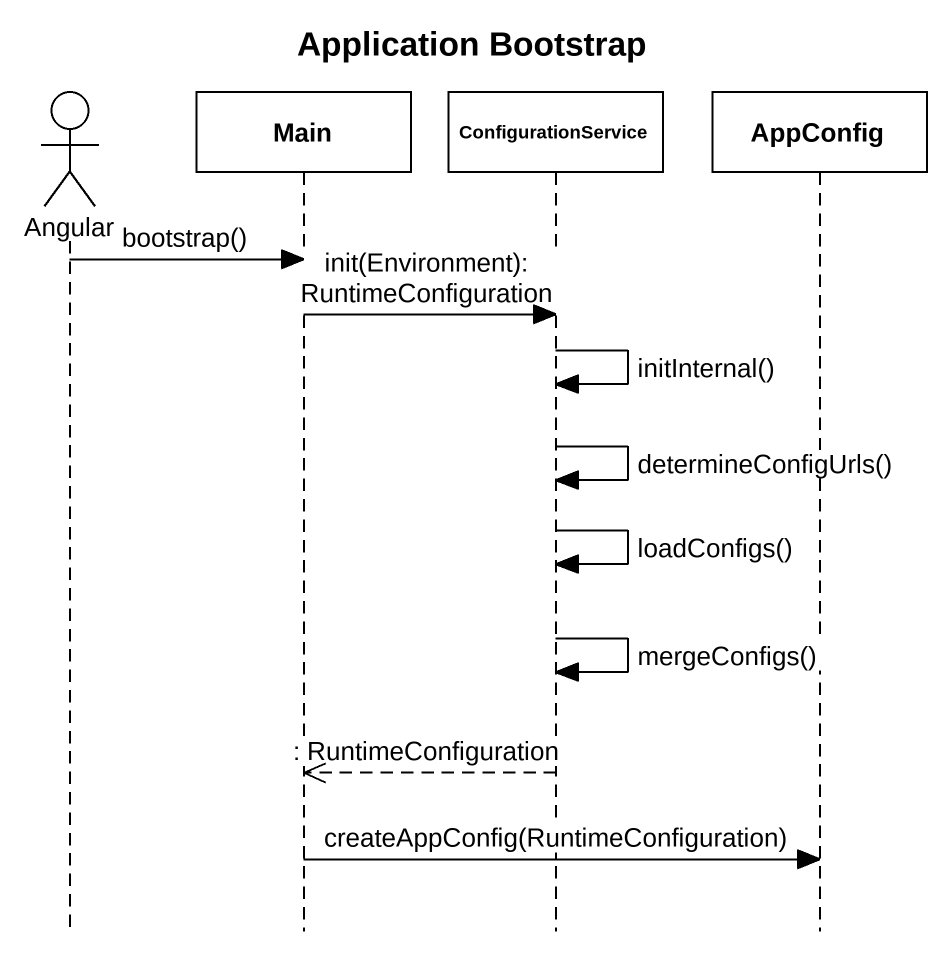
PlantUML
@startuml
title Application Bootstrap
hide footbox
actor Angular
participant Main
participant ConfigurationService
participant AppConfig

Angular -> Main : bootstrap()
Main -> ConfigurationService : init(Environment): RuntimeConfiguration
ConfigurationService -> ConfigurationService : initInternal()
ConfigurationService -> ConfigurationService : determineConfigUrls()
ConfigurationService -> ConfigurationService : loadConfigs()
ConfigurationService -> ConfigurationService : mergeConfigs()
ConfigurationService -->> Main : : RuntimeConfiguration
Main -> AppConfig : createAppConfig(RuntimeConfiguration)
@enduml
